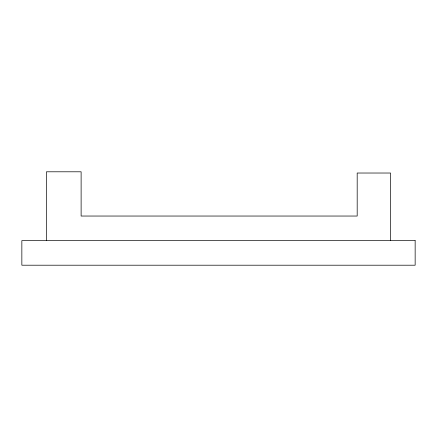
<?xml version="1.0" encoding="UTF-8"?>
<svg xmlns="http://www.w3.org/2000/svg" width="437" height="437" viewBox="0 0 437 437"><rect width="100%" height="100%" fill="white"/><g stroke="black" fill="none" stroke-linecap="round" stroke-linejoin="round"><path stroke-width="0.66" d="M390.569 240.623L390.569 173.025L357.187 173.025L357.187 216.042L81.118 216.042L81.118 171.796L46.431 171.796L46.431 240.623M415.15 240.623L21.85 240.623L21.85 265.204L415.15 265.204L415.15 240.623"/></g></svg>
